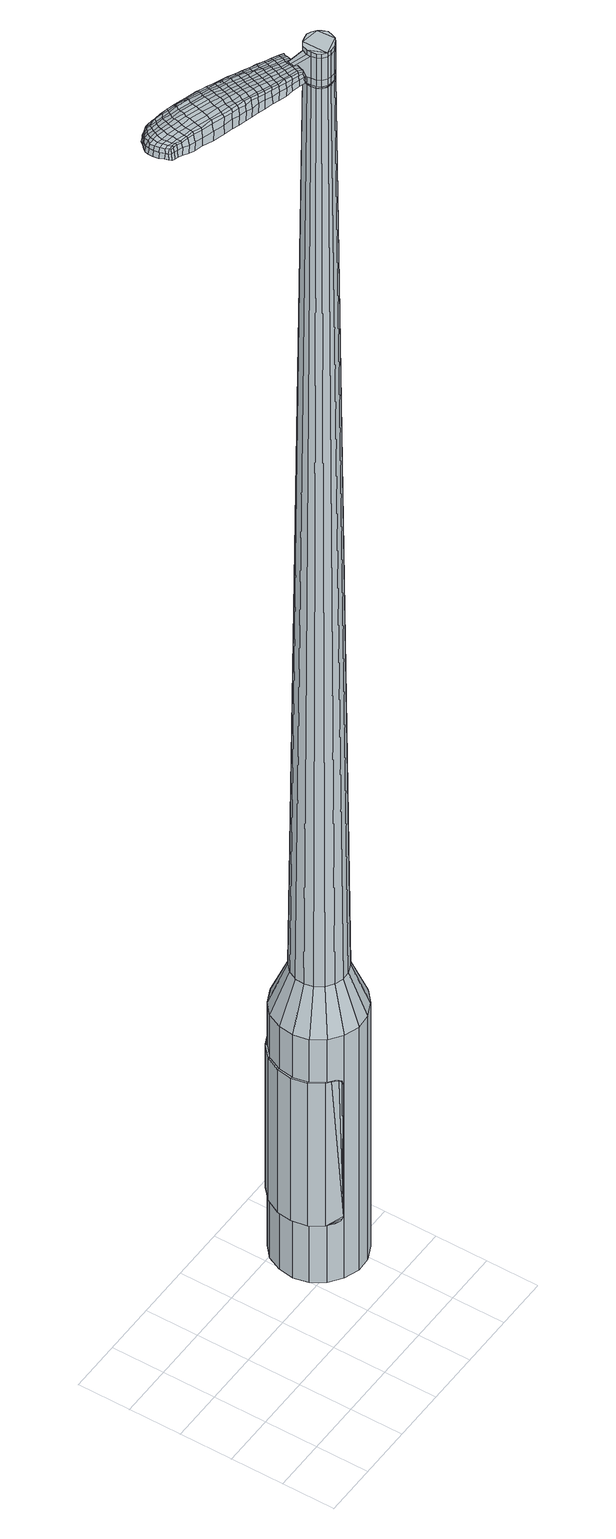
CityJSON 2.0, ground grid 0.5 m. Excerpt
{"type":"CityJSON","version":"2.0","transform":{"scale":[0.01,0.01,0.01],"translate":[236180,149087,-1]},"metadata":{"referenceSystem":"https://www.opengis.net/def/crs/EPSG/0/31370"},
"CityObjects":{
"object1":{"type":"GenericCityObject","attributes":{"cluster":92,"mean_distance_to_centroid":0.228,"new_centroid_x":236181.91,"new_centroid_y":149088.24,"mean_distance_to_camera":14.42,"H1":4.29,"H2":5.08,"Z_final":111.79,"cluster2":-1,"proj_x":236185.87,"proj_y":149075.5,"id_line":53183,"bearing_l":72.75,"distance":13.35,"orientation":"left","G_obj":162.75},"geometry":[{"type":"MultiSurface","lod":"2","boundaries":[[[0,1,2,3]],[[1,4,5,2]],[[4,6,7,5]],[[6,8,9,7]],[[8,10,11,9]],[[10,12,13,11]],[[12,14,15,13]],[[14,16,17,15]],[[16,18,19,17]],[[18,20,21,19]],[[20,22,23,21]],[[22,24,25,23]],[[24,26,27,25]],[[26,28,29,27]],[[28,30,31,29]],[[30,32,33,31]],[[32,34,35,33]],[[34,0,3,35]],[[36,37,38,39]],[[38,40,41,42]],[[41,43,42]],[[42,44,45,46]],[[45,47,46]],[[46,48,49,50]],[[49,51,50]],[[42,46,50,38]],[[50,52,39,38]],[[53,36,39]],[[2,5,7,35]],[[7,9,11,15]],[[11,13,15]],[[15,17,19,23]],[[19,21,23]],[[23,25,27,31]],[[27,29,31]],[[15,23,31,7]],[[31,33,35,7]],[[3,2,35]],[[1,0,54,55]],[[0,34,56,54]],[[34,32,57,56]],[[32,30,58,57]],[[30,28,59,58]],[[28,26,60,59]],[[26,24,61,60]],[[24,22,62,61]],[[22,20,63,62]],[[20,18,64,63]],[[18,16,65,64]],[[16,14,66,65]],[[14,12,67,66]],[[12,10,68,67]],[[10,8,69,68]],[[8,6,70,69]],[[6,4,71,70]],[[4,1,55,71]],[[55,54,72,73]],[[54,56,74,72]],[[56,57,75,74]],[[57,58,76,75]],[[58,59,77,76]],[[59,60,78,77]],[[60,61,79,78]],[[61,62,80,79]],[[62,63,81,80]],[[63,64,82,81]],[[64,65,83,82]],[[65,66,84,83]],[[66,67,85,84]],[[67,68,86,85]],[[68,69,87,86]],[[69,70,88,87]],[[70,71,89,88]],[[71,55,73,89]],[[90,91,92,93]],[[74,94,91,90]],[[75,95,94,74]],[[96,97,95,75]],[[98,99,97,96]],[[100,101,99,98]],[[102,103,101,100]],[[104,105,103,102]],[[106,107,105,104]],[[108,109,107,106]],[[110,111,109,108]],[[112,113,111,110]],[[85,114,113,112]],[[86,115,114,85]],[[116,117,115,86]],[[88,118,117,116]],[[119,120,118,88]],[[93,92,120,119]],[[121,122,123,124]],[[125,121,124,126]],[[127,125,126,128]],[[129,127,128,130]],[[131,129,130,132]],[[133,131,132,134]],[[135,133,134,136]],[[137,135,136,138]],[[139,137,138,140]],[[141,139,140,142]],[[143,141,142,144]],[[145,143,144,146]],[[147,145,146,148]],[[149,147,148,150]],[[151,149,150,152]],[[153,151,152,154]],[[73,72,90,93]],[[72,74,90]],[[76,96,75]],[[76,77,98,96]],[[77,78,100,98]],[[78,79,102,100]],[[79,80,104,102]],[[80,81,106,104]],[[81,82,108,106]],[[82,83,110,108]],[[83,84,112,110]],[[84,85,112]],[[87,116,86]],[[87,88,116]],[[89,119,88]],[[89,73,93,119]],[[155,156,92,91]],[[156,157,120,92]],[[157,118,120]],[[158,117,118]],[[158,115,117]],[[159,113,114]],[[159,160,111,113]],[[160,161,109,111]],[[161,162,107,109]],[[162,163,105,107]],[[163,164,103,105]],[[164,165,101,103]],[[165,166,99,101]],[[166,167,97,99]],[[167,95,97]],[[155,91,94]],[[39,52,153,168]],[[156,155,169,154]],[[53,39,168,122]],[[155,94,123,169]],[[36,53,122,121]],[[94,95,124,123]],[[37,36,121,125]],[[95,167,126,124]],[[38,37,125,127]],[[167,166,128,126]],[[40,38,127,129]],[[166,165,130,128]],[[41,40,129,131]],[[165,164,132,130]],[[43,41,131,133]],[[164,163,134,132]],[[42,43,133,135]],[[163,162,136,134]],[[44,42,135,137]],[[162,161,138,136]],[[45,44,137,139]],[[161,160,140,138]],[[47,45,139,141]],[[160,159,142,140]],[[46,47,141,143]],[[159,114,144,142]],[[48,46,143,145]],[[114,115,146,144]],[[49,48,145,147]],[[115,158,148,146]],[[51,49,147,149]],[[158,118,150,148]],[[50,51,149,151]],[[118,157,152,150]],[[52,50,151,153]],[[157,156,154,152]],[[153,154,170,171]],[[154,169,172,170]],[[169,123,173,172]],[[123,122,174,173]],[[122,168,175,174]],[[168,153,171,175]],[[176,177,178,179]],[[180,176,179,181]],[[176,180,182,183]],[[177,176,183,184]],[[185,186,187,188]],[[189,185,188,190]],[[185,189,191,192]],[[186,185,192,193]],[[194,195,196,197]],[[198,194,197,199]],[[194,198,200,201]],[[195,194,201,202]],[[203,204,205,206]],[[207,203,206,208]],[[203,207,209,210]],[[204,203,210,211]],[[212,213,214,215]],[[216,212,215,217]],[[212,216,218,219]],[[213,212,219,220]],[[221,222,223,224]],[[225,221,224,226]],[[221,225,227,228]],[[222,221,228,229]],[[230,231,232,233]],[[222,230,233,223]],[[230,222,229,234]],[[231,230,234,235]],[[236,237,238,239]],[[231,236,239,232]],[[236,231,235,240]],[[237,236,240,241]],[[242,180,181,243]],[[237,242,243,238]],[[242,237,241,244]],[[180,242,244,182]],[[245,246,247,248]],[[249,245,248,250]],[[245,249,251,252]],[[246,245,252,253]],[[254,255,256,257]],[[246,254,257,247]],[[254,246,253,258]],[[255,254,258,259]],[[260,261,262,263]],[[255,260,263,256]],[[260,255,259,264]],[[261,260,264,265]],[[266,267,268,269]],[[261,266,269,262]],[[266,261,265,270]],[[267,266,270,271]],[[272,177,184,273]],[[267,272,273,268]],[[272,267,271,274]],[[177,272,274,178]],[[275,276,277,278]],[[279,275,278,280]],[[275,279,281,282]],[[276,275,282,283]],[[284,285,286,287]],[[276,284,287,277]],[[284,276,283,288]],[[285,284,288,289]],[[290,291,292,293]],[[285,290,293,286]],[[290,285,289,294]],[[291,290,294,295]],[[296,189,190,297]],[[291,296,297,292]],[[296,291,295,298]],[[189,296,298,191]],[[299,300,301,302]],[[303,299,302,304]],[[299,303,305,306]],[[300,299,306,307]],[[308,309,310,311]],[[300,308,311,301]],[[308,300,307,312]],[[309,308,312,313]],[[314,315,316,317]],[[309,314,317,310]],[[314,309,313,318]],[[315,314,318,319]],[[320,321,322,323]],[[315,320,323,316]],[[320,315,319,324]],[[321,320,324,325]],[[326,186,193,327]],[[321,326,327,322]],[[326,321,325,328]],[[186,326,328,187]],[[329,215,214,330]],[[331,329,330,332]],[[329,331,333,334]],[[215,329,334,217]],[[335,331,332,336]],[[337,335,336,338]],[[335,337,339,340]],[[331,335,340,333]],[[341,337,338,342]],[[343,341,342,344]],[[341,343,345,346]],[[337,341,346,339]],[[347,343,344,348]],[[349,347,348,350]],[[347,349,351,352]],[[343,347,352,345]],[[353,349,350,354]],[[204,353,354,205]],[[353,204,211,355]],[[349,353,355,351]],[[356,357,202,201]],[[358,356,201,200]],[[356,358,359,360]],[[357,356,360,361]],[[362,363,361,360]],[[364,362,360,359]],[[362,364,365,366]],[[363,362,366,367]],[[368,369,367,366]],[[370,368,366,365]],[[368,370,371,372]],[[369,368,372,373]],[[374,375,373,372]],[[376,374,372,371]],[[374,376,209,207]],[[375,374,207,208]],[[377,378,379,380]],[[279,377,380,281]],[[377,279,280,381]],[[378,377,381,382]],[[383,198,199,384]],[[378,383,384,379]],[[383,378,382,385]],[[198,383,385,200]],[[386,387,388,389]],[[225,386,389,227]],[[386,225,226,390]],[[387,386,390,391]],[[392,393,394,395]],[[387,392,395,388]],[[392,387,391,396]],[[393,392,396,397]],[[398,195,202,399]],[[393,398,399,394]],[[398,393,397,400]],[[195,398,400,196]],[[401,402,403,404]],[[183,401,404,184]],[[401,183,182,405]],[[402,401,405,406]],[[407,408,409,410]],[[402,407,410,403]],[[407,402,406,411]],[[408,407,411,412]],[[413,206,205,414]],[[408,413,414,409]],[[413,408,412,415]],[[206,413,415,208]],[[416,417,418,419]],[[188,416,419,190]],[[416,188,187,420]],[[417,416,420,421]],[[422,210,209,423]],[[417,422,423,418]],[[422,417,421,424]],[[210,422,424,211]],[[425,426,427,428]],[[303,425,428,305]],[[425,303,304,429]],[[426,425,429,430]],[[431,216,217,432]],[[426,431,432,427]],[[431,426,430,433]],[[216,431,433,218]],[[434,435,436,437]],[[249,434,437,251]],[[434,249,250,438]],[[435,434,438,439]],[[440,441,442,443]],[[435,440,443,436]],[[440,435,439,444]],[[441,440,444,445]],[[446,213,220,447]],[[441,446,447,442]],[[446,441,445,448]],[[213,446,448,214]],[[449,450,439,438]],[[248,449,438,250]],[[449,248,247,451]],[[450,449,451,452]],[[453,454,445,444]],[[450,453,444,439]],[[453,450,452,455]],[[454,453,455,456]],[[457,330,214,448]],[[454,457,448,445]],[[457,454,456,458]],[[330,457,458,332]],[[459,460,461,462]],[[306,459,462,307]],[[459,306,305,428]],[[460,459,428,427]],[[463,334,333,464]],[[460,463,464,461]],[[463,460,427,432]],[[334,463,432,217]],[[465,466,452,451]],[[257,465,451,247]],[[465,257,256,467]],[[466,465,467,468]],[[469,470,456,455]],[[466,469,455,452]],[[469,466,468,471]],[[470,469,471,472]],[[473,336,332,458]],[[470,473,458,456]],[[473,470,472,474]],[[336,473,474,338]],[[475,476,477,478]],[[312,475,478,313]],[[475,312,307,462]],[[476,475,462,461]],[[479,340,339,480]],[[476,479,480,477]],[[479,476,461,464]],[[340,479,464,333]],[[481,482,468,467]],[[263,481,467,256]],[[481,263,262,483]],[[482,481,483,484]],[[485,486,472,471]],[[482,485,471,468]],[[485,482,484,487]],[[486,485,487,488]],[[489,342,338,474]],[[486,489,474,472]],[[489,486,488,490]],[[342,489,490,344]],[[491,492,493,494]],[[318,491,494,319]],[[491,318,313,478]],[[492,491,478,477]],[[495,346,345,496]],[[492,495,496,493]],[[495,492,477,480]],[[346,495,480,339]],[[497,498,484,483]],[[269,497,483,262]],[[497,269,268,499]],[[498,497,499,500]],[[501,502,488,487]],[[498,501,487,484]],[[501,498,500,503]],[[502,501,503,504]],[[505,348,344,490]],[[502,505,490,488]],[[505,502,504,506]],[[348,505,506,350]],[[507,508,509,510]],[[324,507,510,325]],[[507,324,319,494]],[[508,507,494,493]],[[511,352,351,512]],[[508,511,512,509]],[[511,508,493,496]],[[352,511,496,345]],[[513,514,500,499]],[[273,513,499,268]],[[513,273,184,404]],[[514,513,404,403]],[[515,516,504,503]],[[514,515,503,500]],[[515,514,403,410]],[[516,515,410,409]],[[517,354,350,506]],[[516,517,506,504]],[[517,516,409,414]],[[354,517,414,205]],[[518,519,421,420]],[[328,518,420,187]],[[518,328,325,510]],[[519,518,510,509]],[[520,355,211,424]],[[519,520,424,421]],[[520,519,509,512]],[[355,520,512,351]],[[521,522,382,381]],[[278,521,381,280]],[[521,278,277,523]],[[522,521,523,524]],[[525,358,200,385]],[[522,525,385,382]],[[525,522,524,526]],[[358,525,526,359]],[[527,528,529,530]],[[228,527,530,229]],[[527,228,227,389]],[[528,527,389,388]],[[531,532,533,534]],[[528,531,534,529]],[[531,528,388,395]],[[532,531,395,394]],[[535,357,361,536]],[[532,535,536,533]],[[535,532,394,399]],[[357,535,399,202]],[[537,538,524,523]],[[287,537,523,277]],[[537,287,286,539]],[[538,537,539,540]],[[541,364,359,526]],[[538,541,526,524]],[[541,538,540,542]],[[364,541,542,365]],[[543,544,545,546]],[[234,543,546,235]],[[543,234,229,530]],[[544,543,530,529]],[[547,548,549,550]],[[544,547,550,545]],[[547,544,529,534]],[[548,547,534,533]],[[551,363,367,552]],[[548,551,552,549]],[[551,548,533,536]],[[363,551,536,361]],[[553,554,540,539]],[[293,553,539,286]],[[553,293,292,555]],[[554,553,555,556]],[[557,370,365,542]],[[554,557,542,540]],[[557,554,556,558]],[[370,557,558,371]],[[559,560,561,562]],[[240,559,562,241]],[[559,240,235,546]],[[560,559,546,545]],[[563,564,565,566]],[[560,563,566,561]],[[563,560,545,550]],[[564,563,550,549]],[[567,369,373,568]],[[564,567,568,565]],[[567,564,549,552]],[[369,567,552,367]],[[569,570,556,555]],[[297,569,555,292]],[[569,297,190,419]],[[570,569,419,418]],[[571,376,371,558]],[[570,571,558,556]],[[571,570,418,423]],[[376,571,423,209]],[[572,573,406,405]],[[244,572,405,182]],[[572,244,241,562]],[[573,572,562,561]],[[574,575,412,411]],[[573,574,411,406]],[[574,573,561,566]],[[575,574,566,565]],[[576,375,208,415]],[[575,576,415,412]],[[576,575,565,568]],[[375,576,568,373]],[[577,578,579,580]],[[580,579,581,582]],[[583,581,579,584]],[[584,579,578,585]],[[586,587,588,589]],[[589,588,590,591]],[[592,590,588,593]],[[593,588,587,594]],[[595,596,597,598]],[[598,597,599,600]],[[601,599,597,602]],[[602,597,596,603]],[[604,605,606,607]],[[607,606,608,609]],[[610,608,606,611]],[[611,606,605,612]],[[613,614,615,616]],[[616,615,617,618]],[[619,617,615,620]],[[620,615,614,621]],[[622,623,624,625]],[[625,624,626,627]],[[628,626,624,629]],[[629,624,623,630]],[[631,632,633,634]],[[634,633,623,622]],[[630,623,633,635]],[[635,633,632,636]],[[637,638,639,640]],[[640,639,632,631]],[[636,632,639,641]],[[641,639,638,642]],[[582,581,643,644]],[[644,643,638,637]],[[642,638,643,645]],[[645,643,581,583]],[[646,647,648,649]],[[649,648,650,651]],[[652,650,648,653]],[[653,648,647,654]],[[655,656,657,658]],[[658,657,647,646]],[[654,647,657,659]],[[659,657,656,660]],[[661,662,663,664]],[[664,663,656,655]],[[660,656,663,665]],[[665,663,662,666]],[[667,668,669,670]],[[670,669,662,661]],[[666,662,669,671]],[[671,669,668,672]],[[585,578,673,674]],[[674,673,668,667]],[[672,668,673,675]],[[675,673,578,577]],[[676,677,678,679]],[[679,678,680,681]],[[682,680,678,683]],[[683,678,677,684]],[[685,686,687,688]],[[688,687,677,676]],[[684,677,687,689]],[[689,687,686,690]],[[691,692,693,694]],[[694,693,686,685]],[[690,686,693,695]],[[695,693,692,696]],[[591,590,697,698]],[[698,697,692,691]],[[696,692,697,699]],[[699,697,590,592]],[[700,701,702,703]],[[703,702,704,705]],[[706,704,702,707]],[[707,702,701,708]],[[709,710,711,712]],[[712,711,701,700]],[[708,701,711,713]],[[713,711,710,714]],[[715,716,717,718]],[[718,717,710,709]],[[714,710,717,719]],[[719,717,716,720]],[[721,722,723,724]],[[724,723,716,715]],[[720,716,723,725]],[[725,723,722,726]],[[594,587,727,728]],[[728,727,722,721]],[[726,722,727,729]],[[729,727,587,586]],[[613,616,730,731]],[[731,730,732,733]],[[734,732,730,735]],[[735,730,616,618]],[[733,732,736,737]],[[737,736,738,739]],[[740,738,736,741]],[[741,736,732,734]],[[739,738,742,743]],[[743,742,744,745]],[[746,744,742,747]],[[747,742,738,740]],[[745,744,748,749]],[[749,748,750,751]],[[752,750,748,753]],[[753,748,744,746]],[[751,750,754,755]],[[755,754,605,604]],[[612,605,754,756]],[[756,754,750,752]],[[603,757,758,602]],[[602,758,759,601]],[[760,759,758,761]],[[761,758,757,762]],[[762,763,764,761]],[[761,764,765,760]],[[766,765,764,767]],[[767,764,763,768]],[[768,769,770,767]],[[767,770,771,766]],[[772,771,770,773]],[[773,770,769,774]],[[774,775,776,773]],[[773,776,777,772]],[[610,777,776,608]],[[608,776,775,609]],[[778,779,780,781]],[[781,780,680,682]],[[681,680,780,782]],[[782,780,779,783]],[[600,599,784,785]],[[785,784,779,778]],[[783,779,784,786]],[[786,784,599,601]],[[787,788,789,790]],[[790,789,626,628]],[[627,626,789,791]],[[791,789,788,792]],[[793,794,795,796]],[[796,795,788,787]],[[792,788,795,797]],[[797,795,794,798]],[[603,596,799,800]],[[800,799,794,793]],[[798,794,799,801]],[[801,799,596,595]],[[802,803,804,805]],[[805,804,584,585]],[[583,584,804,806]],[[806,804,803,807]],[[808,809,810,811]],[[811,810,803,802]],[[807,803,810,812]],[[812,810,809,813]],[[604,607,814,815]],[[815,814,809,808]],[[813,809,814,816]],[[816,814,607,609]],[[817,818,819,820]],[[820,819,589,591]],[[586,589,819,821]],[[821,819,818,822]],[[610,611,823,824]],[[824,823,818,817]],[[822,818,823,825]],[[825,823,611,612]],[[826,827,828,829]],[[829,828,704,706]],[[705,704,828,830]],[[830,828,827,831]],[[618,617,832,833]],[[833,832,827,826]],[[831,827,832,834]],[[834,832,617,619]],[[835,836,837]],[[837,836,650,652]],[[651,650,836,838]],[[838,836,839]],[[840,841,842,843]],[[843,842,836,835]],[[839,836,842,844]],[[844,842,841,845]],[[621,614,846,847]],[[847,846,841,840]],[[845,841,846,848]],[[848,846,614,613]],[[839,849,850,838]],[[838,850,649,651]],[[646,649,850,851]],[[851,850,849,852]],[[845,853,854,844]],[[844,854,849,839]],[[852,849,854,855]],[[855,854,853,856]],[[613,731,857,848]],[[848,857,853,845]],[[856,853,857,858]],[[858,857,731,733]],[[859,860,861,862]],[[862,861,707,708]],[[706,707,861,829]],[[829,861,860,826]],[[734,735,863,864]],[[864,863,860,859]],[[826,860,863,833]],[[833,863,735,618]],[[852,865,851]],[[851,865,658,646]],[[655,658,865,866]],[[866,865,867]],[[856,868,869,855]],[[855,869,865,852]],[[867,865,869,870]],[[870,869,868,871]],[[733,737,872,858]],[[858,872,868,856]],[[871,868,872,873]],[[873,872,737,739]],[[874,875,876,877]],[[877,876,713,714]],[[708,713,876,862]],[[862,876,875,859]],[[740,741,878,879]],[[879,878,875,874]],[[859,875,878,864]],[[864,878,741,734]],[[867,880,866]],[[866,880,664,655]],[[661,664,880,881]],[[881,880,882]],[[871,883,884,870]],[[870,884,880,867]],[[882,880,884,885]],[[885,884,883,886]],[[739,743,887,873]],[[873,887,883,871]],[[886,883,887,888]],[[888,887,743,745]],[[889,890,891,892]],[[892,891,719,720]],[[714,719,891,877]],[[877,891,890,874]],[[746,747,893,894]],[[894,893,890,889]],[[874,890,893,879]],[[879,893,747,740]],[[882,895,896,881]],[[881,896,670,661]],[[667,670,896,897]],[[897,896,895,898]],[[886,899,900,885]],[[885,900,895,882]],[[898,895,900,901]],[[901,900,899,902]],[[745,749,903,888]],[[888,903,899,886]],[[902,899,903,904]],[[904,903,749,751]],[[905,906,907,908]],[[908,907,725,726]],[[720,725,907,892]],[[892,907,906,889]],[[752,753,909,910]],[[910,909,906,905]],[[889,906,909,894]],[[894,909,753,746]],[[898,911,912,897]],[[897,912,674,667]],[[585,674,912,805]],[[805,912,911,802]],[[902,913,914,901]],[[901,914,911,898]],[[802,911,914,811]],[[811,914,913,808]],[[751,755,915,904]],[[904,915,913,902]],[[808,913,915,815]],[[815,915,755,604]],[[822,916,917,821]],[[821,917,729,586]],[[726,729,917,908]],[[908,917,916,905]],[[612,756,918,825]],[[825,918,916,822]],[[905,916,918,910]],[[910,918,756,752]],[[783,919,920,782]],[[782,920,679,681]],[[676,679,920,921]],[[921,920,919,922]],[[601,759,923,786]],[[786,923,919,783]],[[922,919,923,924]],[[924,923,759,760]],[[925,926,927,928]],[[928,927,629,630]],[[628,629,927,790]],[[790,927,926,787]],[[929,930,931,932]],[[932,931,926,925]],[[787,926,931,796]],[[796,931,930,793]],[[762,757,933,934]],[[934,933,930,929]],[[793,930,933,800]],[[800,933,757,603]],[[922,935,936,921]],[[921,936,688,676]],[[685,688,936,937]],[[937,936,935,938]],[[760,765,939,924]],[[924,939,935,922]],[[938,935,939,940]],[[940,939,765,766]],[[941,942,943,944]],[[944,943,635,636]],[[630,635,943,928]],[[928,943,942,925]],[[945,946,947,948]],[[948,947,942,941]],[[925,942,947,932]],[[932,947,946,929]],[[768,763,949,950]],[[950,949,946,945]],[[929,946,949,934]],[[934,949,763,762]],[[938,951,952,937]],[[937,952,694,685]],[[691,694,952,953]],[[953,952,951,954]],[[766,771,955,940]],[[940,955,951,938]],[[954,951,955,956]],[[956,955,771,772]],[[957,958,959,960]],[[960,959,641,642]],[[636,641,959,944]],[[944,959,958,941]],[[961,962,963,964]],[[964,963,958,957]],[[941,958,963,948]],[[948,963,962,945]],[[774,769,965,966]],[[966,965,962,961]],[[945,962,965,950]],[[950,965,769,768]],[[954,967,968,953]],[[953,968,698,691]],[[591,698,968,820]],[[820,968,967,817]],[[772,777,969,956]],[[956,969,967,954]],[[817,967,969,824]],[[824,969,777,610]],[[807,970,971,806]],[[806,971,645,583]],[[642,645,971,960]],[[960,971,970,957]],[[813,972,973,812]],[[812,973,970,807]],[[957,970,973,964]],[[964,973,972,961]],[[609,775,974,816]],[[816,974,972,813]],[[961,972,974,966]],[[966,974,775,774]],[[577,580,179,178]],[[580,582,181,179]],[[592,593,192,191]],[[593,594,193,192]],[[595,598,197,196]],[[598,600,199,197]],[[619,620,219,218]],[[620,621,220,219]],[[622,625,224,223]],[[625,627,226,224]],[[631,634,233,232]],[[634,622,223,233]],[[637,640,239,238]],[[640,631,232,239]],[[582,644,243,181]],[[644,637,238,243]],[[652,653,252,251]],[[653,654,253,252]],[[654,659,258,253]],[[659,660,259,258]],[[660,665,264,259]],[[665,666,265,264]],[[666,671,270,265]],[[671,672,271,270]],[[672,675,274,271]],[[675,577,178,274]],[[682,683,282,281]],[[683,684,283,282]],[[684,689,288,283]],[[689,690,289,288]],[[690,695,294,289]],[[695,696,295,294]],[[696,699,298,295]],[[699,592,191,298]],[[700,703,302,301]],[[703,705,304,302]],[[709,712,311,310]],[[712,700,301,311]],[[715,718,317,316]],[[718,709,310,317]],[[721,724,323,322]],[[724,715,316,323]],[[594,728,327,193]],[[728,721,322,327]],[[778,781,380,379]],[[781,682,281,380]],[[600,785,384,199]],[[785,778,379,384]],[[627,791,390,226]],[[791,792,391,390]],[[792,797,396,391]],[[797,798,397,396]],[[798,801,400,397]],[[801,595,196,400]],[[705,830,429,304]],[[830,831,430,429]],[[831,834,433,430]],[[834,619,218,433]],[[835,837,437,436]],[[837,652,251,437]],[[840,843,443,442]],[[843,835,436,443]],[[621,847,447,220]],[[847,840,442,447]],[[975,976,977,978]],[[979,980,978,977]],[[981,982,983,984]],[[985,986,987,988]],[[976,989,990,977]],[[991,979,977,990]],[[992,981,984,993]],[[994,995,986,985]],[[989,996,997,990]],[[997,998,991,990]],[[999,992,993,1000]],[[1001,995,994,1002]],[[996,1003,1004,997]],[[1004,1005,998,997]],[[1006,999,1000,1007]],[[1008,1001,1002,1009]],[[1010,1011,1012,1013]],[[1014,1015,1011,1010]],[[1014,1016,1017,1015]],[[1016,1018,1019,1017]],[[1020,1021,1022,1023]],[[1024,1025,1021,1020]],[[1026,1027,1025,1024]],[[1028,1029,1027,1026]],[[1023,1012,1011,1020]],[[1020,1011,1015,1024]],[[1015,1017,1026,1024]],[[1017,1019,1028,1026]],[[984,983,980,979]],[[993,984,979,991]],[[998,1000,993,991]],[[1005,1007,1000,998]],[[985,988,982,981]],[[994,985,981,992]],[[1002,994,992,999]],[[1009,1002,999,1006]],[[986,1010,1013,987]],[[995,1014,1010,986]],[[1016,1014,995,1001]],[[1018,1016,1001,1008]],[[1030,1031,1032,1033]],[[1032,1034,1035,1036]],[[1032,1036,1037,1038]],[[1032,1038,1033]],[[1039,1030,1033,1040]],[[1041,1040,1033,1042]],[[1043,1042,1033]],[[1044,1032,1031,1045]],[[1046,1044,1045,1047]],[[1048,1046,1047,1049]],[[1050,1048,1049,1051]],[[1052,1050,1051,1053]],[[1053,1054,1055,1056]],[[1053,1056,1057,1058]],[[1053,1058,1059,1060]],[[1059,1061,1062,1063]],[[1059,1063,1064,1065]],[[1059,1065,1060]],[[1053,1060,1052]],[[1066,1067,1031,1030]],[[1068,1069,1034,1032]],[[1070,1071,1043,1033]],[[1067,1072,1045,1031]],[[1073,1068,1032,1044]],[[1072,1074,1047,1045]],[[1075,1073,1044,1046]],[[1074,1076,1049,1047]],[[1077,1075,1046,1048]],[[1076,1078,1051,1049]],[[1079,1077,1048,1050]],[[1078,1080,1053,1051]],[[1081,1079,1050,1052]],[[1080,1082,1054,1053]],[[1083,1084,1061,1059]],[[1085,1081,1052,1060]],[[1055,1054,1082,1086]],[[1056,1055,1086,1087]],[[1057,1056,1087,1088]],[[1058,1057,1088,1089]],[[1059,1058,1089,1083]],[[1090,1066,1030,1039]],[[1091,1090,1039,1040]],[[1092,1091,1040,1041]],[[1093,1092,1041,1042]],[[1071,1093,1042,1043]],[[1035,1034,1069,1094]],[[1062,1061,1084,1095]],[[1036,1035,1094,1096]],[[1037,1036,1096,1097]],[[1038,1037,1097,1098]],[[1033,1038,1098,1070]],[[1063,1062,1095,1099]],[[1064,1063,1099,1100]],[[1065,1064,1100,1101]],[[1060,1065,1101,1085]]]}]}
},
"vertices":[
[149,136,384],[155,149,384],[155,149,96],[149,136,96],[166,159,384],[166,159,96],[180,165,384],[180,165,96],[194,165,384],[194,165,96],[208,161,384],[208,161,96],[220,152,384],[220,152,96],[228,140,384],[228,140,96],[231,125,384],[231,125,96],[230,111,384],[230,111,96],[223,98,384],[223,98,96],[212,88,384],[212,88,96],[198,82,384],[198,82,96],[184,81,384],[184,81,96],[170,86,384],[170,86,96],[158,95,384],[158,95,96],[150,107,384],[150,107,96],[147,121,384],[147,121,96],[177,118,1524],[179,114,1524],[183,111,1524],[176,127,1524],[187,110,1524],[192,110,1524],[200,115,1524],[196,112,1524],[202,119,1524],[203,124,1524],[199,132,1524],[201,129,1524],[195,135,1524],[191,137,1524],[182,135,1524],[186,136,1524],[178,132,1524],[176,123,1524],[165,131,429],[169,139,429],[164,122,429],[166,114,429],[171,106,429],[178,101,429],[186,98,429],[195,99,429],[203,102,429],[209,108,429],[213,116,429],[214,125,429],[212,133,429],[208,140,429],[201,146,429],[192,148,429],[184,148,429],[175,145,429],[176,127,1483],[178,132,1483],[176,123,1483],[177,118,1483],[179,114,1483],[183,111,1483],[187,110,1483],[192,110,1483],[196,112,1483],[200,115,1483],[202,119,1483],[203,124,1483],[201,129,1483],[199,132,1483],[195,135,1483],[191,137,1483],[186,136,1483],[182,135,1483],[177,127,1483],[177,127,1485],[179,131,1485],[179,131,1483],[176,123,1485],[177,118,1485],[180,115,1483],[180,115,1485],[183,112,1483],[183,112,1485],[187,111,1483],[187,111,1485],[192,111,1483],[192,111,1485],[196,113,1483],[196,113,1485],[199,116,1483],[199,116,1485],[201,120,1483],[201,120,1485],[202,124,1483],[202,124,1485],[201,128,1483],[201,128,1485],[199,132,1485],[195,135,1485],[191,136,1483],[191,136,1485],[186,136,1485],[182,134,1483],[182,134,1485],[177,118,1519],[176,123,1519],[176,123,1493],[177,118,1493],[179,114,1519],[179,114,1493],[183,111,1519],[183,111,1493],[187,110,1519],[187,110,1493],[192,110,1519],[192,110,1493],[196,112,1519],[196,112,1493],[200,115,1519],[200,115,1493],[202,119,1519],[202,119,1493],[203,124,1519],[203,124,1493],[201,129,1519],[201,129,1493],[199,132,1519],[199,132,1493],[195,135,1519],[195,135,1493],[191,137,1519],[191,137,1493],[186,136,1519],[186,136,1493],[182,135,1519],[182,135,1493],[178,132,1519],[178,132,1493],[176,127,1485],[178,132,1485],[182,135,1485],[191,137,1485],[201,129,1485],[203,124,1485],[202,119,1485],[200,115,1485],[196,112,1485],[192,110,1485],[187,110,1485],[183,111,1485],[179,114,1485],[176,127,1519],[176,127,1493],[159,136,1513],[159,136,1518],[158,133,1513],[157,130,1513],[157,130,1518],[158,133,1518],[93,174,1519],[100,171,1518],[99,173,1509],[93,175,1510],[85,176,1519],[85,178,1510],[86,175,1526],[94,172,1525],[101,169,1525],[82,137,1519],[89,135,1518],[90,136,1525],[83,138,1525],[73,139,1519],[75,140,1526],[72,138,1510],[80,136,1510],[87,134,1509],[17,175,1519],[18,179,1519],[17,179,1513],[16,176,1513],[17,171,1519],[16,171,1513],[18,171,1524],[18,175,1524],[20,178,1524],[88,153,1530],[95,151,1529],[96,154,1529],[89,157,1530],[79,156,1531],[80,159,1531],[78,152,1530],[87,150,1530],[94,148,1529],[165,130,1512],[166,132,1512],[164,133,1517],[164,130,1517],[164,127,1512],[163,127,1517],[163,127,1506],[164,130,1506],[165,133,1506],[37,190,1519],[40,189,1519],[39,191,1512],[36,191,1512],[34,190,1518],[34,191,1512],[34,189,1522],[36,189,1523],[40,188,1524],[44,188,1519],[50,187,1519],[49,189,1512],[44,190,1512],[44,187,1524],[50,186,1525],[56,186,1519],[63,183,1519],[63,185,1511],[55,187,1511],[56,184,1526],[64,182,1526],[74,180,1519],[73,182,1510],[75,178,1526],[163,148,1513],[156,150,1513],[156,149,1518],[163,146,1517],[168,145,1512],[167,145,1516],[167,147,1506],[162,149,1507],[155,152,1507],[149,153,1514],[141,156,1515],[142,154,1520],[149,152,1519],[148,154,1507],[141,157,1507],[134,158,1515],[128,161,1516],[128,159,1522],[135,157,1521],[134,160,1508],[127,163,1508],[121,164,1517],[114,166,1517],[114,164,1524],[121,162,1523],[120,165,1508],[113,168,1509],[107,169,1518],[107,167,1524],[106,171,1509],[25,156,1519],[28,155,1519],[29,156,1524],[26,157,1523],[23,157,1518],[24,158,1522],[22,156,1512],[24,155,1512],[27,154,1512],[33,153,1519],[38,150,1519],[39,152,1525],[33,154,1524],[31,152,1512],[36,149,1512],[44,148,1519],[51,146,1519],[52,147,1526],[45,150,1526],[42,147,1511],[50,145,1511],[62,142,1519],[63,144,1526],[60,141,1510],[153,119,1513],[146,121,1513],[145,120,1507],[152,118,1507],[159,118,1512],[158,117,1506],[158,119,1516],[154,120,1517],[147,121,1518],[139,122,1514],[132,124,1515],[130,123,1507],[137,121,1507],[140,123,1519],[133,125,1520],[124,126,1515],[117,128,1516],[115,127,1508],[123,125,1508],[125,127,1521],[118,129,1522],[110,130,1517],[103,131,1517],[101,130,1509],[108,129,1508],[111,131,1523],[104,133,1524],[96,133,1518],[94,132,1509],[97,134,1524],[159,132,1519],[159,134,1519],[151,134,1520],[152,136,1520],[151,131,1520],[158,129,1519],[144,136,1522],[145,139,1522],[137,138,1523],[138,141,1523],[136,135,1523],[143,133,1521],[130,140,1524],[131,143,1524],[123,143,1525],[124,145,1525],[122,139,1525],[129,137,1524],[116,145,1526],[117,148,1526],[109,147,1527],[110,150,1527],[108,144,1527],[115,142,1526],[102,149,1528],[103,152,1528],[101,146,1528],[21,174,1527],[22,177,1527],[21,170,1526],[25,168,1527],[26,173,1528],[27,176,1528],[32,171,1529],[33,174,1529],[31,167,1528],[38,164,1530],[39,168,1530],[40,172,1530],[46,166,1531],[47,170,1531],[45,162,1530],[54,160,1531],[54,164,1531],[56,167,1531],[67,160,1531],[68,163,1531],[66,156,1531],[21,159,1518],[20,161,1519],[19,161,1513],[20,158,1513],[23,159,1523],[21,162,1523],[18,166,1519],[17,166,1513],[19,166,1524],[32,190,1518],[29,189,1518],[30,188,1523],[33,189,1523],[31,191,1513],[29,190,1513],[26,187,1519],[23,185,1519],[24,184,1524],[27,186,1523],[25,188,1513],[22,185,1513],[20,182,1519],[21,182,1524],[19,182,1513],[94,170,1528],[93,168,1528],[100,166,1528],[100,168,1527],[85,173,1528],[85,171,1529],[92,166,1529],[91,163,1530],[98,160,1529],[99,163,1528],[84,169,1529],[82,166,1530],[90,160,1530],[97,157,1529],[81,163,1531],[84,139,1528],[84,142,1529],[76,144,1529],[75,142,1528],[91,138,1527],[91,140,1528],[85,146,1529],[77,148,1530],[92,144,1528],[161,118,1512],[162,120,1512],[161,121,1517],[160,119,1517],[160,118,1506],[161,120,1506],[163,123,1512],[162,124,1517],[162,123,1506],[169,144,1512],[169,142,1512],[168,143,1506],[169,145,1506],[168,144,1517],[167,142,1517],[168,140,1512],[167,137,1512],[167,138,1506],[167,141,1506],[167,140,1517],[166,137,1517],[166,135,1512],[166,135,1506],[165,135,1517],[163,145,1519],[162,144,1519],[156,148,1520],[155,146,1520],[162,141,1519],[161,139,1519],[155,144,1520],[154,141,1520],[160,137,1519],[153,139,1520],[155,121,1519],[156,123,1519],[148,125,1520],[148,123,1520],[157,126,1519],[149,128,1520],[149,150,1521],[148,149,1521],[142,153,1522],[141,151,1522],[148,146,1521],[147,144,1521],[140,149,1522],[140,146,1523],[146,141,1522],[139,144,1523],[141,125,1521],[141,126,1521],[134,128,1522],[133,126,1522],[142,130,1521],[135,132,1522],[135,155,1523],[134,154,1523],[128,158,1524],[127,156,1524],[133,151,1523],[133,149,1524],[126,154,1525],[126,151,1525],[132,146,1524],[125,148,1525],[126,128,1523],[127,130,1523],[120,132,1524],[119,130,1524],[128,134,1524],[121,136,1525],[121,160,1525],[120,159,1525],[114,163,1526],[113,161,1526],[120,156,1526],[119,153,1526],[113,159,1527],[112,156,1527],[118,150,1526],[111,153,1527],[112,132,1525],[113,134,1525],[105,136,1526],[105,134,1526],[114,138,1526],[107,140,1527],[107,165,1527],[107,164,1527],[106,161,1527],[105,158,1528],[104,155,1528],[98,136,1527],[98,138,1527],[100,142,1528],[25,158,1525],[24,161,1525],[28,157,1526],[27,159,1526],[22,165,1526],[26,164,1527],[35,188,1525],[33,187,1525],[36,186,1526],[38,187,1525],[30,186,1525],[27,183,1526],[31,182,1527],[33,185,1526],[24,181,1526],[29,179,1527],[33,155,1526],[32,158,1527],[39,153,1527],[38,155,1528],[32,162,1528],[38,160,1529],[43,186,1526],[41,185,1527],[48,183,1528],[49,184,1527],[39,183,1527],[37,181,1528],[43,179,1529],[45,181,1528],[35,178,1528],[41,175,1530],[45,151,1528],[45,153,1529],[53,148,1528],[53,151,1529],[45,158,1529],[53,155,1530],[55,183,1528],[54,181,1528],[62,179,1529],[63,180,1528],[52,179,1529],[50,176,1530],[58,174,1530],[60,177,1530],[48,173,1530],[57,171,1531],[64,145,1529],[64,147,1529],[65,151,1530],[74,177,1528],[73,175,1529],[72,173,1530],[70,170,1530],[69,167,1531],[99,171,1509],[99,169,1518],[93,172,1518],[92,174,1509],[85,174,1519],[84,176,1510],[85,173,1525],[93,170,1525],[100,168,1525],[90,138,1525],[89,137,1518],[82,139,1518],[84,140,1525],[74,141,1519],[75,142,1525],[72,140,1510],[81,138,1509],[87,136,1509],[19,178,1513],[20,178,1519],[19,175,1519],[18,175,1513],[19,171,1519],[18,171,1513],[20,171,1524],[21,174,1524],[22,177,1524],[95,154,1528],[94,151,1528],[87,154,1529],[88,157,1529],[79,156,1529],[80,159,1529],[78,153,1529],[86,150,1529],[93,148,1528],[163,133,1516],[163,133,1512],[163,130,1512],[162,131,1516],[162,128,1512],[161,128,1516],[161,127,1506],[162,131,1506],[163,133,1506],[39,189,1512],[39,187,1519],[36,188,1518],[36,189,1512],[34,188,1518],[34,189,1512],[35,187,1522],[36,187,1523],[39,186,1523],[49,187,1512],[50,185,1519],[44,186,1519],[44,188,1512],[44,185,1524],[50,184,1525],[62,183,1511],[63,182,1519],[55,184,1519],[55,185,1511],[55,182,1525],[63,180,1526],[74,178,1519],[73,180,1510],[74,176,1526],[155,147,1518],[155,149,1513],[162,146,1513],[162,145,1517],[166,144,1512],[165,143,1515],[166,145,1506],[161,147,1506],[154,150,1507],[141,152,1520],[141,154,1514],[148,151,1514],[148,150,1519],[147,153,1507],[140,155,1507],[127,158,1522],[127,159,1516],[134,157,1515],[134,155,1521],[133,158,1508],[126,161,1508],[113,163,1523],[113,164,1517],[120,162,1516],[120,160,1522],[119,163,1508],[112,166,1508],[106,167,1517],[107,165,1524],[105,169,1509],[30,157,1523],[29,156,1519],[26,158,1518],[27,159,1523],[24,159,1518],[25,159,1522],[23,158,1512],[25,157,1512],[28,155,1512],[40,153,1525],[39,152,1519],[33,154,1519],[34,155,1524],[32,153,1512],[37,151,1512],[53,149,1526],[52,148,1519],[44,150,1519],[45,151,1525],[43,149,1511],[50,147,1511],[63,144,1519],[64,145,1526],[61,143,1510],[145,122,1507],[147,122,1513],[154,121,1513],[153,120,1506],[159,120,1512],[158,119,1506],[158,121,1515],[155,122,1517],[147,123,1518],[131,125,1507],[132,126,1514],[139,124,1514],[138,123,1507],[140,125,1519],[133,127,1520],[116,129,1508],[117,130,1516],[125,128,1515],[123,127,1508],[126,129,1521],[119,131,1522],[102,132,1508],[103,133,1517],[110,131,1516],[109,130,1508],[111,133,1522],[104,134,1523],[96,135,1517],[94,134,1509],[97,136,1524],[158,132,1518],[158,134,1518],[151,134,1519],[152,137,1519],[150,131,1519],[157,129,1518],[144,136,1520],[145,139,1520],[137,138,1521],[137,141,1521],[136,136,1521],[143,133,1520],[130,141,1523],[130,143,1523],[122,143,1524],[123,146,1524],[121,140,1524],[129,138,1523],[115,145,1525],[116,148,1525],[108,147,1526],[109,150,1526],[107,144,1526],[114,142,1525],[101,149,1527],[102,152,1527],[100,146,1527],[24,177,1526],[23,174,1526],[22,170,1525],[26,169,1526],[26,173,1526],[27,176,1526],[33,174,1528],[32,171,1528],[32,167,1527],[39,165,1528],[39,168,1529],[40,172,1529],[47,170,1530],[46,166,1530],[45,163,1529],[54,160,1530],[55,164,1530],[56,167,1530],[68,163,1530],[67,160,1530],[66,156,1530],[21,162,1513],[22,162,1518],[23,160,1518],[22,159,1512],[24,160,1523],[23,162,1523],[20,166,1519],[19,166,1513],[21,166,1523],[31,186,1523],[30,187,1518],[32,188,1518],[33,187,1523],[32,189,1512],[30,188,1512],[25,183,1523],[24,183,1519],[27,185,1519],[28,185,1523],[27,186,1513],[23,184,1513],[22,181,1519],[23,180,1524],[21,181,1513],[99,166,1527],[92,168,1527],[93,169,1527],[100,167,1526],[85,172,1527],[84,171,1528],[97,160,1528],[90,163,1528],[92,165,1528],[98,163,1527],[83,168,1528],[82,165,1529],[89,160,1529],[96,157,1528],[81,162,1529],[76,145,1528],[84,142,1527],[84,141,1527],[76,143,1527],[91,139,1526],[91,140,1527],[85,146,1528],[77,149,1528],[92,144,1527],[159,122,1516],[160,121,1512],[160,120,1512],[159,121,1516],[159,119,1506],[159,120,1506],[161,124,1512],[160,125,1516],[160,124,1506],[166,144,1506],[167,143,1512],[167,144,1506],[166,143,1516],[166,142,1516],[164,139,1506],[165,138,1512],[166,141,1512],[165,141,1506],[165,140,1516],[164,138,1516],[164,135,1512],[164,136,1506],[163,136,1516],[161,144,1518],[162,144,1518],[155,147,1519],[155,146,1519],[160,139,1518],[161,142,1518],[154,144,1519],[153,141,1519],[159,137,1518],[152,139,1519],[148,125,1519],[155,123,1518],[155,122,1518],[148,124,1519],[156,126,1518],[149,128,1519],[148,149,1520],[141,152,1521],[141,151,1521],[146,144,1520],[147,146,1520],[140,149,1521],[139,146,1521],[145,141,1520],[138,144,1521],[134,129,1521],[141,127,1520],[140,126,1520],[133,128,1521],[142,130,1520],[135,132,1521],[134,154,1522],[127,157,1523],[127,156,1523],[132,149,1522],[133,151,1522],[126,154,1523],[125,151,1524],[131,146,1523],[124,148,1524],[119,133,1523],[126,131,1522],[126,130,1522],[119,131,1523],[127,134,1522],[120,136,1523],[120,158,1524],[120,159,1524],[113,162,1525],[113,161,1525],[118,153,1525],[119,156,1524],[112,158,1525],[111,156,1526],[117,150,1525],[110,153,1526],[105,137,1525],[112,135,1524],[112,133,1524],[105,135,1525],[113,138,1524],[106,140,1525],[106,163,1526],[106,164,1526],[104,158,1527],[105,161,1526],[103,155,1527],[98,138,1526],[98,137,1526],[99,142,1526],[25,162,1524],[26,160,1524],[29,158,1525],[28,160,1525],[23,166,1525],[27,164,1525],[37,185,1525],[33,185,1524],[35,186,1524],[38,185,1525],[31,181,1526],[28,182,1525],[30,184,1524],[34,183,1525],[25,180,1525],[29,179,1526],[33,158,1526],[34,156,1526],[40,154,1526],[39,156,1527],[32,162,1526],[39,160,1527],[48,182,1527],[42,184,1526],[43,184,1526],[49,183,1526],[44,178,1528],[37,180,1527],[39,182,1526],[46,180,1527],[35,177,1527],[42,175,1528],[45,154,1527],[45,152,1527],[53,150,1527],[53,152,1528],[45,158,1528],[53,156,1529],[62,178,1528],[54,180,1527],[55,181,1527],[63,179,1527],[58,173,1529],[50,176,1529],[52,178,1528],[60,176,1528],[48,173,1529],[57,170,1530],[64,148,1528],[64,146,1528],[65,152,1529],[73,174,1528],[74,175,1528],[70,169,1529],[72,172,1529],[69,166,1530],[166,145,1508],[164,138,1508],[134,149,1509],[136,157,1509],[113,156,1510],[116,164,1510],[76,169,1512],[78,178,1512],[96,172,1511],[93,163,1511],[58,174,1513],[45,178,1514],[48,186,1514],[61,183,1513],[162,132,1508],[131,142,1509],[111,148,1510],[73,160,1512],[90,154,1511],[56,165,1513],[43,169,1514],[160,126,1508],[129,134,1509],[108,140,1510],[70,151,1512],[87,146,1511],[40,161,1514],[53,156,1513],[158,119,1508],[127,127,1509],[106,132,1510],[67,142,1512],[85,137,1511],[38,152,1514],[50,147,1513],[32,181,1514],[28,181,1514],[30,188,1514],[35,189,1514],[30,173,1514],[25,175,1514],[28,165,1514],[23,168,1514],[25,157,1514],[21,161,1514],[22,180,1515],[18,178,1515],[19,179,1515],[24,184,1515],[21,176,1515],[18,177,1515],[20,172,1515],[18,176,1515],[18,168,1515],[17,175,1515],[160,92,334],[156,95,334],[156,95,165],[168,86,171],[160,92,165],[162,90,165],[165,88,166],[166,87,167],[167,86,169],[162,90,334],[165,88,333],[166,87,332],[167,86,331],[168,86,328],[148,107,165],[148,107,334],[145,122,165],[145,122,334],[147,136,165],[147,136,334],[154,150,165],[154,150,334],[165,160,165],[165,160,334],[169,162,334],[172,163,334],[175,165,333],[177,165,332],[178,166,331],[178,166,328],[169,162,165],[178,166,171],[178,166,169],[177,165,167],[175,165,166],[172,163,165],[161,94,334],[158,97,334],[158,97,165],[161,94,165],[169,88,171],[169,88,328],[151,108,334],[151,108,165],[148,122,334],[148,122,165],[150,136,334],[150,136,165],[156,148,334],[156,148,165],[166,158,334],[166,158,165],[170,159,334],[179,163,328],[179,163,171],[170,159,165],[173,161,334],[176,162,333],[178,163,332],[179,163,331],[164,92,334],[166,90,333],[168,89,332],[169,88,331],[164,92,165],[179,163,169],[166,90,166],[168,89,167],[169,88,169],[178,163,167],[176,162,166],[173,161,165]
]}
